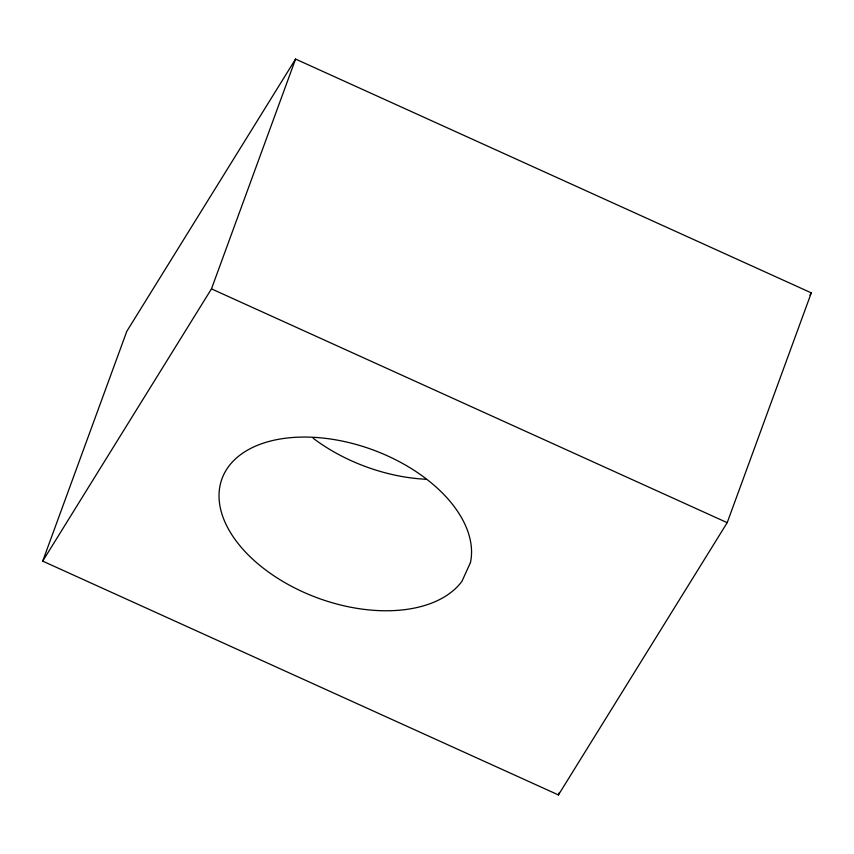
<?xml version="1.0" encoding="UTF-8"?>
<svg xmlns="http://www.w3.org/2000/svg" width="854" height="854" viewBox="0 0 854 854"><rect width="100%" height="100%" fill="white"/><g stroke="black" fill="none" stroke-linecap="round" stroke-linejoin="round"><path stroke-width="1.28" d="M42.7 561.131L126.798 331.331L295.569 59.065L811.3 292.869L727.202 522.669L558.431 794.935L42.7 561.131L211.472 288.865L295.569 59.065M558.431 794.935L559.349 792.437M809.902 295.121L811.3 292.869M211.472 288.865L727.202 522.669M425.9 479.254A131.313 79.027 20.1 0 1 313.162 438.241M470.458 562.583L461.897 581.393A131.313 79.027 20.1 0 1 252.101 558.633A131.313 79.027 20.1 0 1 307.419 437.088A131.313 79.027 20.1 0 1 470.458 562.583"/></g></svg>
